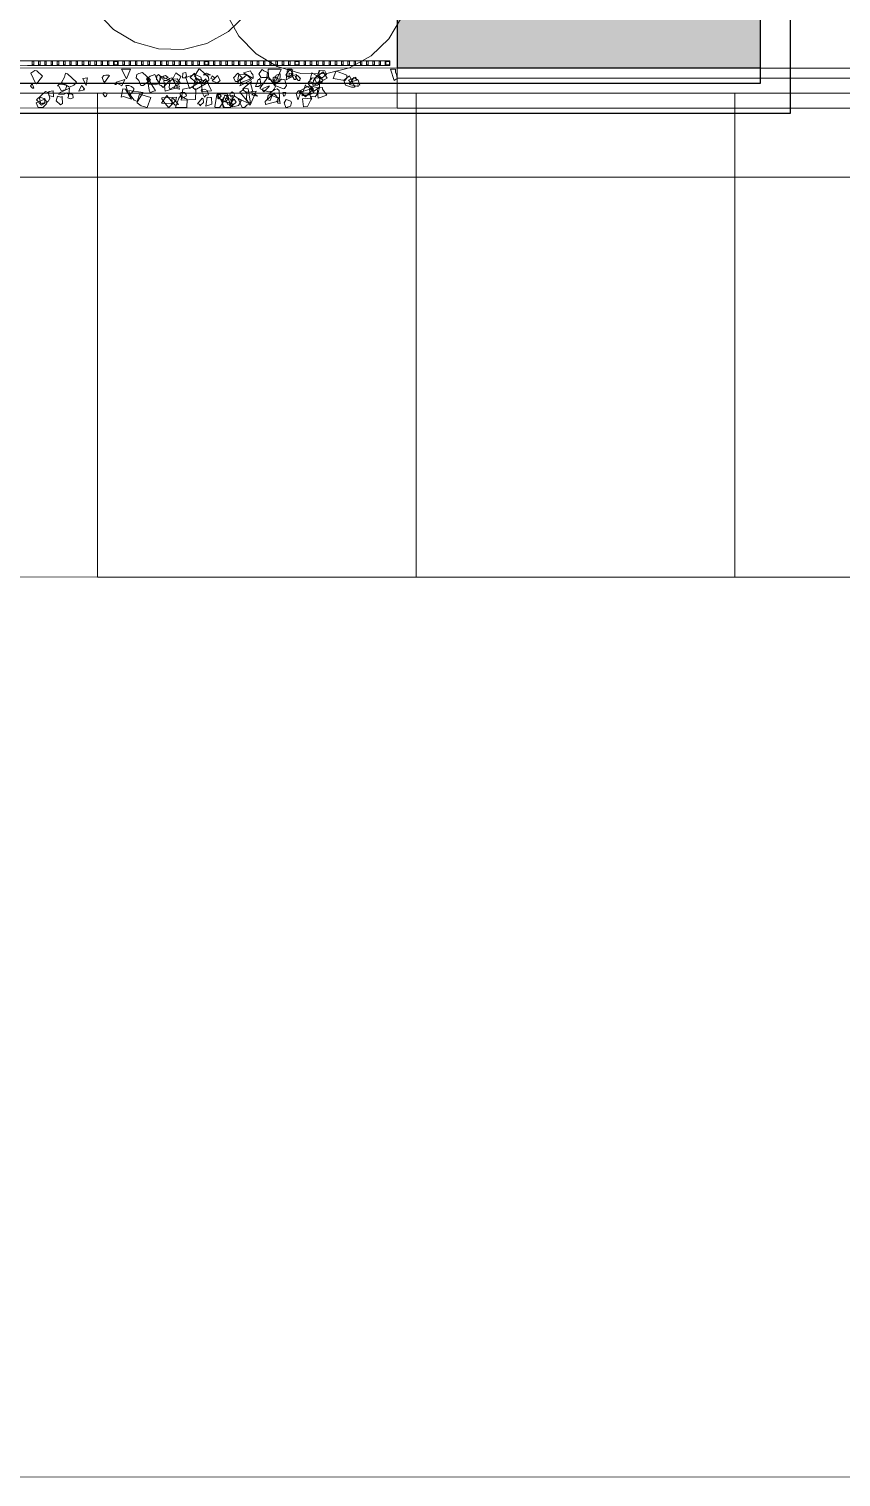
# Model space of a CAD drawing. Header units: millimetres. Extents: x -31757 to 121236, y -27283 to 59400.
# Drawn here: x 68868 to 85111, y -27283 to 1683 of the extents above; entities that cross this region are included whole.
import ezdxf

# ---------------------------------------------------------------- set-up
doc = ezdxf.new("R2010")
doc.units = ezdxf.units.MM
for name, color, linetype, lineweight in [('10_見えがかり', 7, 'Continuous', 13), ('30_敷地・外構', 8, 'Continuous', 9), ('90_図枠', 7, 'Continuous', 25)]:
    doc.layers.add(name, color=color, linetype=linetype, lineweight=lineweight)

msp = doc.modelspace()

# ---------------------------------------------------------------- hatches: boundary and pattern name
at = {"layer": '30_敷地・外構'}
msp.add_hatch(color=8, dxfattribs=at).paths.add_polyline_path([(13241, 12904), (13242, 907), (600, 908), (600, 58800), (83500, 58800), (83500, 903), (76239, 903), (76243, 56906), (43237, 56910)])

# ---------------------------------------------------------------- linework, layer by layer
at = {"layer": '10_見えがかり'}
for points in [[(73216, 1976), (72861, 1634), (72429, 1394), (71951, 1275), (71457, 1284), (70983, 1420), (70560, 1674), (70217, 2029)], [(76320, 1909), (76066, 1486), (75711, 1143), (75279, 904), (74801, 785), (74307, 793), (73833, 929), (73410, 1184), (73067, 1538), (72828, 1970)], [(76236, 900), (76236, 100), (25245, 103), (25245, 903), (76236, 900)], [(67032, 1046), (70050, 1045), (73068, 1045), (76086, 1045), (76086, 1038), (76086, 1030), (76086, 1023), (76086, 1015), (76086, 1008), (76086, 1000), (76086, 993), (76086, 985), (76086, 978), (76086, 970), (76086, 955), (73068, 955), (67032, 956)], [(68839, 1045), (69270, 1045), (69413, 1045), (69557, 1045), (69700, 1045), (69843, 1045), (69987, 1045), (70130, 1045), (70561, 1045), (70561, 1038), (70561, 1030), (70561, 1023), (70561, 1015), (70561, 1008), (70561, 993), (70561, 985), (70561, 978), (70561, 970), (70561, 955), (70417, 955), (70274, 955), (70130, 955), (69987, 955), (69843, 955), (69700, 955), (69557, 955), (69413, 955), (69270, 955), (68839, 955)], [(68939, 1038), (68942, 1038), (68944, 1038), (68947, 1038), (68952, 1038), (68957, 1038), (68959, 1038), (68962, 1038), (68964, 1038), (68964, 1032), (68964, 1025), (68964, 1019), (68964, 1013), (68964, 1007), (68964, 1000), (68964, 988), (68964, 982), (68964, 975), (68964, 963), (68962, 963), (68959, 963), (68957, 963), (68954, 963), (68952, 963), (68949, 963), (68947, 963), (68944, 963), (68942, 963), (68939, 963), (68937, 963), (68934, 963), (68934, 975), (68934, 982), (68934, 1019), (68934, 1025), (68934, 1032), (68934, 1038), (68937, 1038), (68939, 1038)], [(69067, 1038), (69069, 1038), (69072, 1038), (69074, 1038), (69077, 1038), (69079, 1038), (69082, 1038), (69084, 1038), (69089, 1038), (69089, 1032), (69089, 1025), (69089, 1019), (69089, 1013), (69089, 1007), (69089, 994), (69089, 988), (69089, 982), (69089, 975), (69089, 963), (69087, 963), (69084, 963), (69082, 963), (69079, 963), (69077, 963), (69074, 963), (69072, 963), (69069, 963), (69067, 963), (69064, 963), (69062, 963), (69059, 963), (69059, 982), (69059, 994), (69059, 1019), (69059, 1025), (69059, 1038), (69064, 1038), (69067, 1038)], [(69189, 1038), (69192, 1038), (69194, 1038), (69197, 1038), (69199, 1038), (69202, 1038), (69204, 1038), (69209, 1038), (69212, 1038), (69214, 1038), (69214, 1032), (69214, 1025), (69214, 1019), (69214, 1013), (69214, 1007), (69214, 994), (69214, 988), (69214, 982), (69214, 975), (69214, 963), (69212, 963), (69209, 963), (69207, 963), (69204, 963), (69202, 963), (69199, 963), (69197, 963), (69194, 963), (69192, 963), (69189, 963), (69187, 963), (69184, 963), (69184, 969), (69184, 975), (69184, 982), (69184, 988), (69184, 1000), (69184, 1007), (69184, 1013), (69184, 1025), (69184, 1032), (69184, 1038), (69187, 1038), (69189, 1038)], [(69317, 1038), (69320, 1038), (69322, 1038), (69325, 1038), (69330, 1038), (69335, 1038), (69337, 1038), (69340, 1038), (69340, 1032), (69340, 1019), (69340, 1013), (69340, 1007), (69340, 1000), (69340, 994), (69340, 982), (69340, 975), (69340, 969), (69340, 963), (69337, 963), (69335, 963), (69332, 963), (69330, 963), (69327, 963), (69325, 963), (69322, 963), (69317, 963), (69315, 963), (69310, 963), (69310, 969), (69310, 975), (69310, 988), (69310, 1000), (69310, 1013), (69310, 1025), (69310, 1038), (69312, 1038), (69317, 1038)], [(69442, 1038), (69445, 1038), (69447, 1038), (69450, 1038), (69452, 1038), (69455, 1038), (69457, 1038), (69460, 1038), (69462, 1038), (69465, 1038), (69465, 1025), (69465, 1013), (69465, 1000), (69465, 988), (69465, 975), (69465, 969), (69465, 963), (69462, 963), (69457, 963), (69455, 963), (69452, 963), (69447, 963), (69442, 963), (69437, 963), (69435, 963), (69435, 969), (69435, 975), (69435, 982), (69435, 988), (69435, 994), (69435, 1007), (69435, 1013), (69435, 1025), (69435, 1032), (69435, 1038), (69437, 1038), (69442, 1038)], [(69575, 1038), (69577, 1038), (69580, 1038), (69585, 1038), (69587, 1038), (69590, 1038), (69590, 1032), (69590, 1025), (69590, 1013), (69590, 1007), (69590, 1000), (69590, 975), (69590, 963), (69587, 963), (69585, 963), (69580, 963), (69577, 963), (69572, 963), (69570, 963), (69567, 963), (69565, 963), (69562, 963), (69560, 963), (69560, 969), (69560, 975), (69560, 982), (69560, 988), (69560, 1000), (69560, 1007), (69560, 1013), (69560, 1019), (69560, 1025), (69560, 1032), (69560, 1038), (69562, 1038), (69575, 1038)], [(69692, 1038), (69695, 1038), (69697, 1038), (69700, 1038), (69702, 1038), (69705, 1038), (69707, 1038), (69712, 1038), (69715, 1038), (69715, 1032), (69715, 1025), (69715, 1019), (69715, 1013), (69715, 1000), (69715, 994), (69715, 988), (69715, 982), (69715, 975), (69715, 969), (69715, 963), (69712, 963), (69710, 963), (69707, 963), (69705, 963), (69702, 963), (69700, 963), (69692, 963), (69690, 963), (69687, 963), (69685, 963), (69685, 975), (69685, 982), (69685, 988), (69685, 994), (69685, 1025), (69685, 1032), (69685, 1038), (69687, 1038), (69690, 1038), (69692, 1038)], [(69818, 1038), (69830, 1038), (69833, 1038), (69835, 1038), (69838, 1038), (69840, 1038), (69840, 1025), (69840, 1019), (69840, 1000), (69840, 988), (69840, 975), (69840, 969), (69840, 963), (69838, 963), (69835, 963), (69833, 963), (69830, 963), (69828, 963), (69825, 963), (69823, 963), (69820, 963), (69818, 963), (69815, 963), (69813, 963), (69810, 963), (69810, 969), (69810, 988), (69810, 1000), (69810, 1013), (69810, 1019), (69810, 1025), (69810, 1032), (69810, 1038), (69813, 1038), (69815, 1038), (69818, 1038)], [(69940, 1038), (69943, 1038), (69945, 1038), (69948, 1038), (69953, 1038), (69955, 1038), (69958, 1038), (69960, 1038), (69963, 1038), (69965, 1038), (69965, 1032), (69965, 1019), (69965, 1013), (69965, 994), (69965, 988), (69965, 975), (69965, 963), (69963, 963), (69960, 963), (69958, 963), (69955, 963), (69953, 963), (69950, 963), (69945, 963), (69943, 963), (69940, 963), (69938, 963), (69935, 963), (69935, 969), (69935, 982), (69935, 994), (69935, 1007), (69935, 1019), (69935, 1025), (69935, 1032), (69935, 1038), (69938, 1038), (69940, 1038)], [(70068, 1038), (70070, 1038), (70073, 1038), (70078, 1038), (70080, 1038), (70083, 1038), (70085, 1038), (70088, 1038), (70090, 1038), (70090, 1032), (70090, 1025), (70090, 1013), (70090, 1007), (70090, 975), (70090, 969), (70090, 963), (70088, 963), (70085, 963), (70083, 963), (70080, 963), (70078, 963), (70070, 963), (70068, 963), (70065, 963), (70063, 963), (70060, 963), (70060, 969), (70060, 975), (70060, 982), (70060, 988), (70060, 1000), (70060, 1013), (70060, 1025), (70060, 1032), (70060, 1038), (70063, 1038), (70065, 1038), (70068, 1038)], [(70193, 1038), (70196, 1038), (70203, 1038), (70206, 1038), (70208, 1038), (70211, 1038), (70213, 1038), (70216, 1038), (70216, 1032), (70216, 1025), (70216, 994), (70216, 988), (70216, 982), (70216, 975), (70216, 963), (70213, 963), (70211, 963), (70208, 963), (70203, 963), (70201, 963), (70198, 963), (70196, 963), (70193, 963), (70191, 963), (70188, 963), (70186, 963), (70186, 975), (70186, 982), (70186, 988), (70186, 994), (70186, 1000), (70186, 1013), (70186, 1019), (70186, 1032), (70186, 1038), (70191, 1038), (70193, 1038)], [(70316, 1038), (70318, 1038), (70326, 1038), (70328, 1038), (70331, 1038), (70333, 1038), (70336, 1038), (70338, 1038), (70341, 1038), (70341, 1032), (70341, 1025), (70341, 1013), (70341, 1007), (70341, 1000), (70341, 975), (70341, 963), (70338, 963), (70336, 963), (70333, 963), (70331, 963), (70328, 963), (70326, 963), (70323, 963), (70321, 963), (70318, 963), (70316, 963), (70313, 963), (70311, 963), (70311, 969), (70311, 975), (70311, 982), (70311, 988), (70311, 1000), (70311, 1007), (70311, 1013), (70311, 1019), (70311, 1025), (70311, 1032), (70311, 1038), (70313, 1038), (70316, 1038)], [(70448, 1038), (70453, 1038), (70456, 1038), (70458, 1038), (70461, 1038), (70463, 1038), (70466, 1038), (70466, 1032), (70466, 1025), (70466, 1019), (70466, 1013), (70466, 1007), (70466, 994), (70466, 988), (70466, 982), (70466, 975), (70466, 969), (70466, 963), (70463, 963), (70461, 963), (70458, 963), (70456, 963), (70453, 963), (70446, 963), (70443, 963), (70441, 963), (70438, 963), (70436, 963), (70436, 969), (70436, 975), (70436, 982), (70436, 988), (70436, 994), (70436, 1000), (70436, 1013), (70436, 1025), (70436, 1032), (70436, 1038), (70438, 1038), (70441, 1038), (70448, 1038)], [(70561, 1038), (70561, 1045), (70568, 1045), (70576, 1045), (70591, 1045), (70598, 1045), (70613, 1045), (70621, 1045), (70628, 1045), (70636, 1045), (70643, 1045), (70651, 1045), (70651, 1038), (70651, 1030), (70651, 1023), (70651, 1015), (70651, 1008), (70651, 993), (70651, 985), (70651, 978), (70651, 970), (70651, 963), (70651, 955), (70643, 955), (70628, 955), (70621, 955), (70613, 955), (70606, 955), (70598, 955), (70583, 955), (70568, 955), (70561, 955), (70561, 970), (70561, 985), (70561, 1008), (70561, 1015), (70561, 1023), (70561, 1030), (70561, 1038)], [(70571, 1030), (70571, 1035), (70577, 1035), (70583, 1035), (70594, 1035), (70600, 1035), (70606, 1035), (70612, 1035), (70618, 1035), (70623, 1035), (70629, 1035), (70635, 1035), (70641, 1035), (70641, 1030), (70641, 1024), (70641, 1018), (70641, 1012), (70641, 1006), (70641, 1000), (70641, 995), (70641, 989), (70641, 983), (70641, 977), (70641, 965), (70635, 965), (70629, 965), (70623, 965), (70618, 965), (70612, 965), (70606, 965), (70600, 965), (70594, 965), (70583, 965), (70577, 965), (70571, 965), (70571, 971), (70571, 977), (70571, 983), (70571, 989), (70571, 1000), (70571, 1006), (70571, 1012), (70571, 1018), (70571, 1024), (70571, 1030)], [(70651, 985), (70651, 993), (70651, 1000), (70651, 1008), (70651, 1015), (70651, 1023), (70651, 1030), (70651, 1038), (70651, 1045), (70794, 1045), (70938, 1045), (71081, 1045), (71225, 1045), (71368, 1045), (71512, 1045), (71655, 1045), (71799, 1045), (71942, 1045), (72086, 1045), (72229, 1045), (72373, 1045), (72373, 1038), (72373, 1030), (72373, 1023), (72373, 1015), (72373, 1000), (72373, 985), (72373, 970), (72373, 955), (72086, 955), (71942, 955), (71799, 955), (71655, 955), (71512, 955), (71368, 955), (71225, 955), (71081, 955), (70938, 955), (70651, 955), (70651, 963), (70651, 970), (70651, 978), (70651, 985)], [(70899, 880), (70820, 686), (70716, 880), (70899, 880)], [(70751, 1038), (70754, 1038), (70756, 1038), (70759, 1038), (70761, 1038), (70764, 1038), (70766, 1038), (70769, 1038), (70774, 1038), (70776, 1038), (70776, 1032), (70776, 1025), (70776, 1019), (70776, 1013), (70776, 1007), (70776, 1000), (70776, 994), (70776, 982), (70776, 975), (70776, 963), (70774, 963), (70771, 963), (70769, 963), (70766, 963), (70764, 963), (70761, 963), (70759, 963), (70756, 963), (70751, 963), (70749, 963), (70746, 963), (70746, 975), (70746, 988), (70746, 1025), (70746, 1032), (70746, 1038), (70749, 1038), (70751, 1038)], [(70879, 1038), (70886, 1038), (70889, 1038), (70894, 1038), (70896, 1038), (70899, 1038), (70901, 1038), (70901, 1032), (70901, 1025), (70901, 1019), (70901, 1007), (70901, 1000), (70901, 988), (70901, 982), (70901, 975), (70901, 963), (70899, 963), (70896, 963), (70894, 963), (70891, 963), (70889, 963), (70886, 963), (70884, 963), (70881, 963), (70876, 963), (70874, 963), (70871, 963), (70871, 969), (70871, 975), (70871, 988), (70871, 1007), (70871, 1013), (70871, 1032), (70871, 1038), (70874, 1038), (70876, 1038), (70879, 1038)], [(71001, 1038), (71004, 1038), (71006, 1038), (71009, 1038), (71011, 1038), (71014, 1038), (71016, 1038), (71021, 1038), (71024, 1038), (71026, 1038), (71026, 1032), (71026, 1019), (71026, 1007), (71026, 994), (71026, 988), (71026, 982), (71026, 975), (71026, 963), (71024, 963), (71021, 963), (71019, 963), (71016, 963), (71014, 963), (71011, 963), (71009, 963), (71006, 963), (71004, 963), (70999, 963), (70996, 963), (70996, 969), (70996, 988), (70996, 994), (70996, 1000), (70996, 1007), (70996, 1025), (70996, 1032), (70996, 1038), (70999, 1038), (71001, 1038)], [(71126, 1038), (71131, 1038), (71139, 1038), (71141, 1038), (71144, 1038), (71146, 1038), (71149, 1038), (71151, 1038), (71151, 1032), (71151, 1025), (71151, 1019), (71151, 1013), (71151, 1007), (71151, 988), (71151, 975), (71151, 963), (71149, 963), (71144, 963), (71141, 963), (71139, 963), (71136, 963), (71134, 963), (71131, 963), (71129, 963), (71126, 963), (71124, 963), (71121, 963), (71121, 969), (71121, 975), (71121, 982), (71121, 988), (71121, 1000), (71121, 1007), (71121, 1025), (71121, 1032), (71121, 1038), (71124, 1038), (71126, 1038)], [(71254, 1038), (71257, 1038), (71259, 1038), (71262, 1038), (71264, 1038), (71267, 1038), (71269, 1038), (71274, 1038), (71277, 1038), (71277, 1032), (71277, 1025), (71277, 1019), (71277, 1013), (71277, 1000), (71277, 988), (71277, 982), (71277, 975), (71277, 969), (71277, 963), (71274, 963), (71272, 963), (71269, 963), (71267, 963), (71264, 963), (71262, 963), (71259, 963), (71257, 963), (71254, 963), (71252, 963), (71249, 963), (71247, 963), (71247, 969), (71247, 988), (71247, 994), (71247, 1000), (71247, 1019), (71247, 1032), (71247, 1038), (71249, 1038), (71252, 1038), (71254, 1038)], [(71377, 1038), (71379, 1038), (71382, 1038), (71384, 1038), (71389, 1038), (71392, 1038), (71399, 1038), (71402, 1038), (71402, 1032), (71402, 1013), (71402, 1007), (71402, 994), (71402, 988), (71402, 975), (71402, 963), (71399, 963), (71397, 963), (71394, 963), (71392, 963), (71389, 963), (71387, 963), (71384, 963), (71382, 963), (71379, 963), (71377, 963), (71374, 963), (71372, 963), (71372, 969), (71372, 988), (71372, 1000), (71372, 1013), (71372, 1019), (71372, 1025), (71372, 1032), (71372, 1038), (71374, 1038), (71377, 1038)], [(71504, 1038), (71507, 1038), (71509, 1038), (71514, 1038), (71517, 1038), (71519, 1038), (71527, 1038), (71527, 1031), (71527, 1025), (71527, 1019), (71527, 1013), (71527, 994), (71527, 982), (71527, 975), (71527, 969), (71527, 963), (71524, 963), (71522, 963), (71519, 963), (71517, 963), (71514, 963), (71512, 963), (71509, 963), (71507, 963), (71504, 963), (71502, 963), (71499, 963), (71497, 963), (71497, 969), (71497, 975), (71497, 988), (71497, 1000), (71497, 1019), (71497, 1025), (71497, 1038), (71499, 1038), (71502, 1038), (71504, 1038)], [(71629, 1038), (71632, 1038), (71634, 1038), (71637, 1038), (71639, 1038), (71644, 1038), (71647, 1038), (71649, 1038), (71652, 1038), (71652, 1031), (71652, 1019), (71652, 1007), (71652, 1000), (71652, 994), (71652, 988), (71652, 982), (71652, 969), (71652, 963), (71649, 963), (71647, 963), (71642, 963), (71639, 963), (71634, 963), (71632, 963), (71629, 963), (71627, 963), (71624, 963), (71622, 963), (71622, 969), (71622, 975), (71622, 988), (71622, 1007), (71622, 1013), (71622, 1019), (71622, 1025), (71622, 1031), (71622, 1038), (71624, 1038), (71627, 1038), (71629, 1038)], [(71752, 1038), (71762, 1038), (71765, 1038), (71767, 1038), (71772, 1038), (71775, 1038), (71777, 1038), (71777, 1031), (71777, 1025), (71777, 1013), (71777, 1007), (71777, 1000), (71777, 975), (71777, 963), (71775, 963), (71772, 963), (71770, 963), (71767, 963), (71765, 963), (71762, 963), (71757, 963), (71755, 963), (71752, 963), (71750, 963), (71747, 963), (71747, 969), (71747, 988), (71747, 1000), (71747, 1013), (71747, 1019), (71747, 1025), (71747, 1031), (71747, 1038), (71750, 1038), (71752, 1038)], [(71880, 1038), (71885, 1038), (71887, 1038), (71890, 1038), (71892, 1038), (71895, 1038), (71897, 1038), (71900, 1038), (71902, 1038), (71902, 1031), (71902, 1025), (71902, 1019), (71902, 1013), (71902, 1007), (71902, 988), (71902, 981), (71902, 975), (71902, 969), (71902, 963), (71900, 963), (71897, 963), (71895, 963), (71892, 963), (71890, 963), (71887, 963), (71885, 963), (71880, 963), (71877, 963), (71872, 963), (71872, 969), (71872, 975), (71872, 988), (71872, 994), (71872, 1007), (71872, 1025), (71872, 1031), (71872, 1038), (71875, 1038), (71877, 1038), (71880, 1038)], [(72005, 1038), (72007, 1038), (72017, 1038), (72020, 1038), (72022, 1038), (72027, 1038), (72027, 1031), (72027, 1025), (72027, 1007), (72027, 1000), (72027, 988), (72027, 981), (72027, 975), (72027, 969), (72027, 963), (72025, 963), (72022, 963), (72020, 963), (72017, 963), (72015, 963), (72012, 963), (72010, 963), (72007, 963), (72002, 963), (72000, 963), (71997, 963), (71997, 969), (71997, 975), (71997, 981), (71997, 994), (71997, 1007), (71997, 1013), (71997, 1019), (71997, 1025), (71997, 1031), (71997, 1038), (72005, 1038)], [(72128, 1038), (72130, 1038), (72135, 1038), (72138, 1038), (72140, 1038), (72143, 1038), (72145, 1038), (72148, 1038), (72150, 1038), (72153, 1038), (72153, 1031), (72153, 1025), (72153, 1013), (72153, 1007), (72153, 994), (72153, 988), (72153, 981), (72153, 975), (72153, 963), (72150, 963), (72148, 963), (72145, 963), (72143, 963), (72135, 963), (72133, 963), (72130, 963), (72128, 963), (72125, 963), (72123, 963), (72123, 969), (72123, 975), (72123, 981), (72123, 988), (72123, 994), (72123, 1007), (72123, 1013), (72123, 1025), (72123, 1031), (72123, 1038), (72125, 1038), (72128, 1038)], [(72180, 742), (72268, 880), (72286, 880), (72457, 717), (72466, 659), (72341, 588), (72180, 742)], [(72255, 1038), (72258, 1038), (72263, 1038), (72265, 1038), (72268, 1038), (72273, 1038), (72275, 1038), (72278, 1038), (72278, 1031), (72278, 1025), (72278, 1019), (72278, 994), (72278, 988), (72278, 981), (72278, 975), (72278, 969), (72278, 963), (72275, 963), (72273, 963), (72270, 963), (72268, 963), (72265, 963), (72263, 963), (72260, 963), (72258, 963), (72255, 963), (72253, 963), (72250, 963), (72248, 963), (72248, 969), (72248, 975), (72248, 981), (72248, 988), (72248, 994), (72248, 1000), (72248, 1013), (72248, 1019), (72248, 1025), (72248, 1031), (72248, 1038), (72253, 1038), (72255, 1038)], [(72373, 1030), (72373, 1045), (72380, 1045), (72388, 1045), (72395, 1045), (72403, 1045), (72410, 1045), (72418, 1045), (72425, 1045), (72433, 1045), (72440, 1045), (72448, 1045), (72455, 1045), (72463, 1045), (72463, 1038), (72463, 1030), (72463, 1023), (72463, 1015), (72463, 1008), (72463, 1000), (72463, 993), (72463, 985), (72463, 978), (72463, 970), (72463, 955), (72455, 955), (72448, 955), (72440, 955), (72433, 955), (72425, 955), (72418, 955), (72410, 955), (72403, 955), (72388, 955), (72380, 955), (72373, 955), (72373, 963), (72373, 970), (72373, 978), (72373, 985), (72373, 1000), (72373, 1008), (72373, 1015), (72373, 1023), (72373, 1030)], [(72383, 1024), (72383, 1029), (72383, 1035), (72389, 1035), (72394, 1035), (72400, 1035), (72406, 1035), (72412, 1035), (72418, 1035), (72424, 1035), (72429, 1035), (72435, 1035), (72441, 1035), (72453, 1035), (72453, 1029), (72453, 1024), (72453, 1018), (72453, 1012), (72453, 1000), (72453, 994), (72453, 989), (72453, 977), (72453, 965), (72447, 965), (72441, 965), (72435, 965), (72429, 965), (72424, 965), (72418, 965), (72412, 965), (72406, 965), (72400, 965), (72394, 965), (72389, 965), (72383, 965), (72383, 971), (72383, 977), (72383, 989), (72383, 1000), (72383, 1006), (72383, 1012), (72383, 1018), (72383, 1024)], [(72463, 985), (72463, 993), (72463, 1000), (72463, 1008), (72463, 1015), (72463, 1023), (72463, 1030), (72463, 1038), (72463, 1045), (72606, 1045), (72750, 1045), (72893, 1045), (73037, 1045), (73180, 1045), (73324, 1045), (73467, 1045), (73611, 1045), (73754, 1045), (73898, 1045), (74041, 1045), (74185, 1045), (74185, 1038), (74185, 1030), (74185, 1023), (74185, 1015), (74185, 1008), (74185, 1000), (74185, 993), (74185, 985), (74185, 970), (74185, 955), (74041, 955), (73754, 955), (73611, 955), (73467, 955), (73324, 955), (73180, 955), (73037, 955), (72893, 955), (72463, 955), (72463, 963), (72463, 970), (72463, 978), (72463, 985)], [(72568, 1038), (72570, 1038), (72573, 1038), (72575, 1038), (72578, 1038), (72583, 1038), (72585, 1038), (72588, 1038), (72588, 1031), (72588, 1025), (72588, 1000), (72588, 994), (72588, 988), (72588, 981), (72588, 975), (72588, 969), (72588, 963), (72585, 963), (72583, 963), (72580, 963), (72578, 963), (72575, 963), (72573, 963), (72568, 963), (72565, 963), (72563, 963), (72560, 963), (72558, 963), (72558, 969), (72558, 975), (72558, 981), (72558, 988), (72558, 1000), (72558, 1013), (72558, 1025), (72558, 1031), (72558, 1038), (72560, 1038), (72563, 1038), (72568, 1038)], [(72688, 1038), (72691, 1038), (72693, 1038), (72698, 1038), (72703, 1038), (72706, 1038), (72708, 1038), (72711, 1038), (72713, 1038), (72713, 1031), (72713, 1025), (72713, 1019), (72713, 1013), (72713, 1006), (72713, 1000), (72713, 994), (72713, 988), (72713, 981), (72713, 975), (72713, 963), (72711, 963), (72708, 963), (72703, 963), (72701, 963), (72696, 963), (72693, 963), (72691, 963), (72686, 963), (72683, 963), (72683, 975), (72683, 981), (72683, 988), (72683, 1000), (72683, 1019), (72683, 1025), (72683, 1038), (72688, 1038)], [(72813, 1038), (72818, 1038), (72826, 1038), (72828, 1038), (72833, 1038), (72836, 1038), (72838, 1038), (72838, 1031), (72838, 1013), (72838, 1006), (72838, 988), (72838, 975), (72838, 963), (72836, 963), (72833, 963), (72831, 963), (72828, 963), (72826, 963), (72818, 963), (72811, 963), (72808, 963), (72808, 969), (72808, 975), (72808, 981), (72808, 988), (72808, 1006), (72808, 1013), (72808, 1019), (72808, 1025), (72808, 1031), (72808, 1038), (72811, 1038), (72813, 1038)], [(72941, 1038), (72943, 1038), (72946, 1038), (72948, 1038), (72951, 1038), (72953, 1038), (72956, 1038), (72958, 1038), (72961, 1038), (72963, 1038), (72963, 1031), (72963, 1025), (72963, 1019), (72963, 1013), (72963, 1006), (72963, 1000), (72963, 994), (72963, 988), (72963, 981), (72963, 975), (72963, 969), (72963, 963), (72961, 963), (72958, 963), (72956, 963), (72953, 963), (72951, 963), (72948, 963), (72946, 963), (72941, 963), (72938, 963), (72936, 963), (72933, 963), (72933, 969), (72933, 981), (72933, 988), (72933, 994), (72933, 1000), (72933, 1006), (72933, 1019), (72933, 1031), (72933, 1038), (72936, 1038), (72938, 1038), (72941, 1038)], [(73066, 1038), (73068, 1038), (73078, 1038), (73081, 1038), (73083, 1038), (73088, 1038), (73088, 1031), (73088, 1025), (73088, 1006), (73088, 1000), (73088, 988), (73088, 981), (73088, 975), (73088, 969), (73088, 963), (73086, 963), (73083, 963), (73081, 963), (73078, 963), (73076, 963), (73073, 963), (73071, 963), (73068, 963), (73066, 963), (73063, 963), (73061, 963), (73058, 963), (73058, 969), (73058, 988), (73058, 1000), (73058, 1006), (73058, 1013), (73058, 1019), (73058, 1025), (73058, 1031), (73058, 1038), (73066, 1038)], [(73189, 1038), (73191, 1038), (73194, 1038), (73196, 1038), (73201, 1038), (73204, 1038), (73206, 1038), (73209, 1038), (73211, 1038), (73214, 1038), (73214, 1031), (73214, 1019), (73214, 1006), (73214, 994), (73214, 981), (73214, 975), (73214, 963), (73211, 963), (73209, 963), (73196, 963), (73194, 963), (73191, 963), (73189, 963), (73186, 963), (73184, 963), (73184, 969), (73184, 975), (73184, 981), (73184, 988), (73184, 1000), (73184, 1006), (73184, 1013), (73184, 1019), (73184, 1025), (73184, 1031), (73184, 1038), (73186, 1038), (73189, 1038)], [(73316, 1038), (73319, 1038), (73321, 1038), (73324, 1038), (73326, 1038), (73329, 1038), (73331, 1038), (73334, 1038), (73336, 1038), (73339, 1038), (73339, 1031), (73339, 1025), (73339, 1019), (73339, 1013), (73339, 1000), (73339, 988), (73339, 975), (73339, 969), (73339, 963), (73336, 963), (73334, 963), (73329, 963), (73326, 963), (73324, 963), (73321, 963), (73314, 963), (73311, 963), (73309, 963), (73309, 969), (73309, 975), (73309, 981), (73309, 988), (73309, 1000), (73309, 1013), (73309, 1025), (73309, 1031), (73309, 1038), (73311, 1038), (73314, 1038), (73316, 1038)], [(73446, 1038), (73449, 1038), (73459, 1038), (73461, 1038), (73464, 1038), (73464, 1031), (73464, 1025), (73464, 1019), (73464, 1013), (73464, 1000), (73464, 994), (73464, 988), (73464, 981), (73464, 975), (73464, 969), (73464, 963), (73461, 963), (73459, 963), (73456, 963), (73454, 963), (73451, 963), (73449, 963), (73446, 963), (73444, 963), (73441, 963), (73439, 963), (73436, 963), (73434, 963), (73434, 975), (73434, 981), (73434, 988), (73434, 994), (73434, 1000), (73434, 1006), (73434, 1025), (73434, 1031), (73434, 1038), (73436, 1038), (73439, 1038), (73446, 1038)], [(73533, 873), (73568, 848), (73638, 814), (73625, 714), (73529, 712), (73515, 705), (73465, 786), (73533, 873)], [(73564, 1038), (73566, 1038), (73571, 1038), (73574, 1038), (73576, 1038), (73579, 1038), (73581, 1038), (73584, 1038), (73586, 1038), (73589, 1038), (73589, 1031), (73589, 1013), (73589, 1006), (73589, 988), (73589, 981), (73589, 975), (73589, 963), (73586, 963), (73581, 963), (73579, 963), (73576, 963), (73574, 963), (73571, 963), (73569, 963), (73566, 963), (73564, 963), (73561, 963), (73559, 963), (73559, 969), (73559, 975), (73559, 981), (73559, 988), (73559, 994), (73559, 1000), (73559, 1006), (73559, 1013), (73559, 1019), (73559, 1031), (73559, 1038), (73561, 1038), (73564, 1038)], [(73894, 880), (73913, 869), (73812, 654), (73665, 675), (73652, 850), (73654, 880), (73894, 880)], [(73692, 1038), (73694, 1038), (73697, 1038), (73699, 1038), (73702, 1038), (73704, 1038), (73707, 1038), (73709, 1038), (73712, 1038), (73714, 1038), (73714, 1031), (73714, 1025), (73714, 1000), (73714, 994), (73714, 981), (73714, 975), (73714, 963), (73709, 963), (73707, 963), (73704, 963), (73702, 963), (73699, 963), (73697, 963), (73694, 963), (73689, 963), (73687, 963), (73684, 963), (73684, 969), (73684, 975), (73684, 981), (73684, 988), (73684, 994), (73684, 1000), (73684, 1006), (73684, 1019), (73684, 1025), (73684, 1038), (73689, 1038), (73692, 1038)], [(73817, 1038), (73819, 1038), (73822, 1038), (73824, 1038), (73827, 1038), (73829, 1038), (73832, 1038), (73834, 1038), (73837, 1038), (73839, 1038), (73839, 1019), (73839, 1013), (73839, 1000), (73839, 994), (73839, 981), (73839, 975), (73839, 969), (73839, 963), (73837, 963), (73834, 963), (73832, 963), (73829, 963), (73827, 963), (73824, 963), (73822, 963), (73819, 963), (73817, 963), (73814, 963), (73812, 963), (73809, 963), (73809, 969), (73809, 975), (73809, 981), (73809, 988), (73809, 1000), (73809, 1006), (73809, 1013), (73809, 1019), (73809, 1025), (73809, 1038), (73812, 1038), (73814, 1038), (73817, 1038)], [(73942, 1038), (73944, 1038), (73947, 1038), (73949, 1038), (73952, 1038), (73954, 1038), (73957, 1038), (73959, 1038), (73964, 1038), (73964, 1025), (73964, 1019), (73964, 1013), (73964, 1006), (73964, 981), (73964, 975), (73964, 963), (73962, 963), (73959, 963), (73957, 963), (73954, 963), (73952, 963), (73949, 963), (73947, 963), (73944, 963), (73942, 963), (73939, 963), (73937, 963), (73934, 963), (73934, 969), (73934, 975), (73934, 981), (73934, 988), (73934, 1000), (73934, 1006), (73934, 1025), (73934, 1031), (73934, 1038), (73939, 1038), (73942, 1038)], [(74091, 880), (74125, 880), (74118, 870), (74147, 863), (74114, 762), (74112, 762), (74056, 721), (74003, 767), (74091, 880)], [(74039, 880), (74095, 880), (74130, 810), (74145, 792), (74148, 738), (74013, 668), (74039, 880)], [(74067, 1038), (74075, 1038), (74077, 1038), (74085, 1038), (74087, 1038), (74090, 1038), (74090, 1025), (74090, 1019), (74090, 1013), (74090, 1006), (74090, 981), (74090, 975), (74090, 963), (74087, 963), (74085, 963), (74082, 963), (74080, 963), (74077, 963), (74075, 963), (74072, 963), (74070, 963), (74067, 963), (74065, 963), (74062, 963), (74060, 963), (74060, 981), (74060, 988), (74060, 994), (74060, 1000), (74060, 1013), (74060, 1019), (74060, 1025), (74060, 1031), (74060, 1038), (74065, 1038), (74067, 1038)], [(74185, 1038), (74185, 1045), (74192, 1045), (74200, 1045), (74207, 1045), (74215, 1045), (74222, 1045), (74230, 1045), (74237, 1045), (74245, 1045), (74252, 1045), (74260, 1045), (74267, 1045), (74275, 1045), (74275, 1038), (74275, 1030), (74275, 1023), (74275, 1015), (74275, 1000), (74275, 985), (74275, 978), (74275, 970), (74275, 963), (74275, 955), (74267, 955), (74260, 955), (74252, 955), (74245, 955), (74237, 955), (74230, 955), (74222, 955), (74215, 955), (74207, 955), (74192, 955), (74185, 955), (74185, 963), (74185, 970), (74185, 985), (74185, 993), (74185, 1008), (74185, 1015), (74185, 1023), (74185, 1030), (74185, 1038)], [(74195, 1035), (74200, 1035), (74206, 1035), (74212, 1035), (74218, 1035), (74224, 1035), (74230, 1035), (74235, 1035), (74241, 1035), (74247, 1035), (74253, 1035), (74259, 1035), (74265, 1035), (74265, 1029), (74265, 1023), (74265, 1018), (74265, 1012), (74265, 1000), (74265, 994), (74265, 983), (74265, 977), (74265, 971), (74265, 965), (74259, 965), (74253, 965), (74247, 965), (74241, 965), (74235, 965), (74230, 965), (74224, 965), (74218, 965), (74212, 965), (74206, 965), (74200, 965), (74195, 965), (74195, 977), (74195, 983), (74195, 994), (74195, 1006), (74195, 1012), (74195, 1018), (74195, 1023), (74195, 1035)], [(74275, 985), (74275, 993), (74275, 1008), (74275, 1015), (74275, 1023), (74275, 1030), (74275, 1038), (74275, 1045), (74418, 1045), (74562, 1045), (74705, 1045), (74849, 1045), (74992, 1045), (75136, 1045), (75279, 1045), (75423, 1045), (75566, 1045), (75710, 1045), (75853, 1045), (75996, 1045), (75996, 1038), (75996, 1030), (75996, 1023), (75996, 1015), (75996, 1008), (75996, 1000), (75996, 993), (75996, 985), (75996, 978), (75996, 970), (75996, 955), (75853, 955), (75710, 955), (75423, 955), (75279, 955), (75136, 955), (74992, 955), (74849, 955), (74705, 955), (74562, 955), (74418, 955), (74275, 955), (74275, 963), (74275, 970), (74275, 978), (74275, 985)], [(74382, 1038), (74385, 1038), (74387, 1038), (74390, 1038), (74392, 1038), (74395, 1038), (74400, 1038), (74400, 1025), (74400, 1019), (74400, 1013), (74400, 1006), (74400, 981), (74400, 975), (74400, 963), (74397, 963), (74395, 963), (74392, 963), (74390, 963), (74387, 963), (74385, 963), (74382, 963), (74380, 963), (74377, 963), (74375, 963), (74372, 963), (74370, 963), (74370, 969), (74370, 975), (74370, 994), (74370, 1000), (74370, 1019), (74370, 1025), (74370, 1038), (74382, 1038)], [(74502, 1038), (74505, 1038), (74507, 1038), (74510, 1038), (74512, 1038), (74515, 1038), (74525, 1038), (74525, 1025), (74525, 1019), (74525, 994), (74525, 988), (74525, 981), (74525, 975), (74525, 963), (74522, 963), (74520, 963), (74517, 963), (74515, 963), (74512, 963), (74510, 963), (74500, 963), (74497, 963), (74495, 963), (74495, 969), (74495, 975), (74495, 981), (74495, 988), (74495, 994), (74495, 1006), (74495, 1013), (74495, 1025), (74495, 1031), (74495, 1038), (74502, 1038)], [(74625, 1038), (74628, 1038), (74633, 1038), (74635, 1038), (74638, 1038), (74640, 1038), (74643, 1038), (74645, 1038), (74648, 1038), (74650, 1038), (74650, 1031), (74650, 1025), (74650, 1019), (74650, 1013), (74650, 1006), (74650, 1000), (74650, 994), (74650, 988), (74650, 981), (74650, 975), (74650, 963), (74645, 963), (74643, 963), (74640, 963), (74638, 963), (74635, 963), (74633, 963), (74628, 963), (74625, 963), (74620, 963), (74620, 975), (74620, 981), (74620, 1006), (74620, 1013), (74620, 1019), (74620, 1025), (74620, 1038), (74625, 1038)], [(74753, 1038), (74755, 1038), (74758, 1038), (74760, 1038), (74763, 1038), (74765, 1038), (74768, 1038), (74770, 1038), (74773, 1038), (74775, 1038), (74775, 1031), (74775, 1025), (74775, 1013), (74775, 1006), (74775, 1000), (74775, 994), (74775, 988), (74775, 975), (74775, 969), (74775, 963), (74770, 963), (74768, 963), (74765, 963), (74763, 963), (74760, 963), (74758, 963), (74755, 963), (74753, 963), (74750, 963), (74745, 963), (74745, 975), (74745, 981), (74745, 988), (74745, 994), (74745, 1019), (74745, 1025), (74745, 1038), (74748, 1038), (74750, 1038), (74753, 1038)], [(74878, 1038), (74880, 1038), (74883, 1038), (74888, 1038), (74890, 1038), (74893, 1038), (74895, 1038), (74898, 1038), (74900, 1038), (74900, 1019), (74900, 1013), (74900, 1000), (74900, 994), (74900, 975), (74900, 969), (74900, 963), (74898, 963), (74895, 963), (74893, 963), (74890, 963), (74888, 963), (74885, 963), (74883, 963), (74880, 963), (74878, 963), (74875, 963), (74873, 963), (74870, 963), (74870, 969), (74870, 975), (74870, 988), (74870, 994), (74870, 1006), (74870, 1013), (74870, 1025), (74870, 1031), (74870, 1038), (74873, 1038), (74875, 1038), (74878, 1038)], [(75000, 1038), (75003, 1038), (75005, 1038), (75008, 1038), (75010, 1038), (75013, 1038), (75015, 1038), (75018, 1038), (75020, 1038), (75025, 1038), (75025, 1031), (75025, 1025), (75025, 1013), (75025, 1006), (75025, 1000), (75025, 994), (75025, 988), (75025, 975), (75025, 963), (75020, 963), (75018, 963), (75015, 963), (75013, 963), (75008, 963), (75005, 963), (75003, 963), (75000, 963), (74995, 963), (74995, 975), (74995, 981), (74995, 994), (74995, 1000), (74995, 1006), (74995, 1019), (74995, 1025), (74995, 1031), (74995, 1038), (74998, 1038), (75000, 1038)], [(75128, 1038), (75133, 1038), (75136, 1038), (75141, 1038), (75143, 1038), (75146, 1038), (75148, 1038), (75151, 1038), (75151, 1031), (75151, 1025), (75151, 1019), (75151, 1013), (75151, 1000), (75151, 994), (75151, 981), (75151, 975), (75151, 963), (75148, 963), (75146, 963), (75143, 963), (75138, 963), (75136, 963), (75133, 963), (75131, 963), (75128, 963), (75126, 963), (75123, 963), (75121, 963), (75121, 969), (75121, 975), (75121, 981), (75121, 988), (75121, 1000), (75121, 1006), (75121, 1019), (75121, 1025), (75121, 1038), (75126, 1038), (75128, 1038)], [(75256, 1038), (75258, 1038), (75263, 1038), (75266, 1038), (75271, 1038), (75273, 1038), (75276, 1038), (75276, 1025), (75276, 1019), (75276, 1000), (75276, 994), (75276, 975), (75276, 969), (75276, 963), (75273, 963), (75271, 963), (75268, 963), (75266, 963), (75263, 963), (75261, 963), (75251, 963), (75248, 963), (75246, 963), (75246, 969), (75246, 975), (75246, 1019), (75246, 1025), (75246, 1038), (75248, 1038), (75251, 1038), (75256, 1038)], [(75381, 1038), (75383, 1038), (75396, 1038), (75398, 1038), (75401, 1038), (75401, 1025), (75401, 1019), (75401, 981), (75401, 975), (75401, 963), (75396, 963), (75393, 963), (75391, 963), (75388, 963), (75386, 963), (75383, 963), (75381, 963), (75378, 963), (75376, 963), (75371, 963), (75371, 975), (75371, 981), (75371, 994), (75371, 1000), (75371, 1006), (75371, 1013), (75371, 1019), (75371, 1025), (75371, 1031), (75371, 1038), (75373, 1038), (75376, 1038), (75381, 1038)], [(75503, 1038), (75506, 1038), (75508, 1038), (75513, 1038), (75516, 1038), (75518, 1038), (75521, 1038), (75523, 1038), (75526, 1038), (75526, 1031), (75526, 1025), (75526, 1006), (75526, 1000), (75526, 988), (75526, 981), (75526, 963), (75518, 963), (75516, 963), (75513, 963), (75511, 963), (75508, 963), (75506, 963), (75496, 963), (75496, 975), (75496, 981), (75496, 988), (75496, 994), (75496, 1019), (75496, 1025), (75496, 1038), (75498, 1038), (75501, 1038), (75503, 1038)], [(75629, 1038), (75631, 1038), (75634, 1038), (75636, 1038), (75639, 1038), (75641, 1038), (75644, 1038), (75646, 1038), (75651, 1038), (75651, 1025), (75651, 1019), (75651, 1006), (75651, 1000), (75651, 994), (75651, 988), (75651, 975), (75651, 969), (75651, 963), (75649, 963), (75646, 963), (75644, 963), (75641, 963), (75639, 963), (75636, 963), (75634, 963), (75631, 963), (75629, 963), (75626, 963), (75624, 963), (75621, 963), (75621, 969), (75621, 975), (75621, 981), (75621, 988), (75621, 1013), (75621, 1019), (75621, 1025), (75621, 1031), (75621, 1038), (75624, 1038), (75626, 1038), (75629, 1038)], [(75754, 1038), (75756, 1038), (75759, 1038), (75761, 1038), (75764, 1038), (75766, 1038), (75769, 1038), (75771, 1038), (75776, 1038), (75776, 1025), (75776, 1019), (75776, 1006), (75776, 1000), (75776, 988), (75776, 981), (75776, 975), (75776, 969), (75776, 963), (75774, 963), (75771, 963), (75769, 963), (75761, 963), (75759, 963), (75756, 963), (75754, 963), (75751, 963), (75749, 963), (75746, 963), (75746, 969), (75746, 975), (75746, 981), (75746, 1000), (75746, 1006), (75746, 1013), (75746, 1019), (75746, 1025), (75746, 1031), (75746, 1038), (75751, 1038), (75754, 1038)], [(75879, 1038), (75884, 1038), (75886, 1038), (75889, 1038), (75891, 1038), (75894, 1038), (75901, 1038), (75901, 1031), (75901, 1025), (75901, 1019), (75901, 1013), (75901, 1006), (75901, 1000), (75901, 994), (75901, 988), (75901, 981), (75901, 975), (75901, 963), (75899, 963), (75896, 963), (75894, 963), (75891, 963), (75889, 963), (75886, 963), (75884, 963), (75881, 963), (75879, 963), (75871, 963), (75871, 969), (75871, 975), (75871, 981), (75871, 988), (75871, 994), (75871, 1006), (75871, 1013), (75871, 1025), (75871, 1031), (75871, 1038), (75876, 1038), (75879, 1038)], [(75996, 1030), (75996, 1038), (75996, 1045), (76004, 1045), (76011, 1045), (76026, 1045), (76034, 1045), (76049, 1045), (76056, 1045), (76064, 1045), (76071, 1045), (76079, 1045), (76086, 1045), (76086, 1038), (76086, 1030), (76086, 1015), (76086, 1008), (76086, 1000), (76086, 993), (76086, 985), (76086, 970), (76086, 955), (76079, 955), (76071, 955), (76064, 955), (76056, 955), (76034, 955), (76026, 955), (76011, 955), (76004, 955), (75996, 955), (75996, 963), (75996, 970), (75996, 985), (75996, 993), (75996, 1000), (75996, 1008), (75996, 1015), (75996, 1030)], [(76007, 1023), (76007, 1029), (76007, 1035), (76012, 1035), (76018, 1035), (76024, 1035), (76030, 1035), (76036, 1035), (76042, 1035), (76047, 1035), (76053, 1035), (76059, 1035), (76065, 1035), (76071, 1035), (76077, 1035), (76077, 1029), (76077, 1023), (76077, 1018), (76077, 1012), (76077, 1000), (76077, 994), (76077, 988), (76077, 983), (76077, 977), (76077, 965), (76071, 965), (76065, 965), (76053, 965), (76042, 965), (76036, 965), (76024, 965), (76018, 965), (76012, 965), (76007, 965), (76007, 971), (76007, 977), (76007, 983), (76007, 988), (76007, 994), (76007, 1000), (76007, 1006), (76007, 1012), (76007, 1018), (76007, 1023)], [(76197, 880), (76201, 870), (76202, 816), (76219, 771), (76236, 697), (76236, 690), (76174, 651), (76098, 880), (76197, 880)], [(121236, 897), (121236, 697), (76236, 700), (76236, 900), (121236, 897)], [(68897, 536), (68933, 589), (68966, 502), (68959, 508), (68950, 493), (68937, 497), (68925, 511), (68897, 536)], [(68998, 597), (68906, 801), (68984, 855), (69023, 845), (69140, 739), (69118, 713), (69020, 583), (68998, 597)], [(69522, 614), (69577, 721), (69600, 799), (69636, 787), (69820, 620), (69764, 559), (69676, 520), (69522, 614)], [(70015, 549), (69948, 694), (70040, 708), (70035, 685), (70015, 549)], [(70403, 760), (70466, 757), (70477, 754), (70379, 613), (70361, 639), (70335, 713), (70369, 753), (70403, 760)], [(70616, 616), (70784, 670), (70725, 544), (70632, 598), (70605, 570), (70589, 574), (70616, 616)], [(71065, 650), (71010, 708), (71024, 775), (71066, 790), (71138, 813), (71300, 667), (71151, 550), (71103, 553), (71065, 650)], [(71295, 736), (71332, 751), (71383, 774), (71466, 595), (71399, 567), (71275, 581), (71268, 592), (71219, 676), (71295, 736)], [(71230, 721), (71398, 445), (71367, 441), (71315, 422), (71290, 403), (71272, 456), (71230, 721)], [(71421, 671), (71425, 747), (71458, 772), (71518, 715), (71477, 642), (71445, 636), (71438, 656), (71421, 671)], [(71509, 739), (71684, 656), (71682, 654), (71551, 515), (71532, 529), (71511, 553), (71472, 567), (71492, 728), (71509, 739)], [(71557, 738), (71598, 752), (71651, 712), (71632, 708), (71560, 682), (71543, 679), (71549, 696), (71544, 727), (71557, 738)], [(71568, 654), (71624, 651), (71677, 691), (71724, 704), (71804, 570), (71837, 510), (71590, 440), (71568, 654)], [(71764, 679), (71830, 687), (71900, 601), (71908, 598), (71685, 480), (71673, 510), (71689, 629), (71717, 667), (71764, 679)], [(71805, 803), (71904, 732), (71850, 612), (71828, 632), (71739, 672), (71805, 803)], [(71941, 707), (71943, 799), (72005, 814), (72010, 771), (72022, 736), (71990, 708), (71941, 707)], [(72009, 713), (72158, 765), (72191, 769), (72305, 718), (72323, 646), (72080, 489), (72009, 713)], [(72094, 715), (72179, 799), (72241, 610), (72205, 621), (72094, 715)], [(72218, 477), (72150, 501), (72196, 700), (72454, 623), (72415, 594), (72218, 477)], [(72517, 448), (72337, 433), (72314, 583), (72403, 686), (72510, 461), (72517, 448)], [(72353, 764), (72384, 780), (72418, 798), (72466, 776), (72496, 765), (72353, 764)], [(72507, 691), (72531, 747), (72573, 713), (72577, 693), (72572, 672), (72563, 669), (72507, 691)], [(72531, 643), (72637, 755), (72693, 650), (72645, 609), (72643, 599), (72531, 643)], [(73048, 797), (73132, 708), (73130, 697), (73097, 683), (73040, 633), (72999, 635), (72959, 704), (73048, 797)], [(73056, 744), (73065, 765), (73218, 773), (73305, 683), (73092, 605), (73038, 601), (73058, 630), (73045, 662), (73056, 744)], [(73113, 601), (73084, 643), (73223, 768), (73266, 736), (73321, 665), (73084, 546), (73113, 601)], [(73235, 401), (73167, 452), (73143, 483), (73319, 633), (73301, 598), (73339, 452), (73323, 407), (73235, 401)], [(73350, 690), (73160, 805), (73302, 845), (73318, 802), (73345, 771), (73351, 732), (73350, 690)], [(73401, 535), (73453, 674), (73473, 670), (73480, 690), (73490, 670), (73507, 565), (73458, 535), (73401, 535)], [(73649, 718), (73656, 723), (73796, 535), (73771, 476), (73742, 436), (73652, 426), (73490, 485), (73494, 508), (73649, 718)], [(73752, 637), (73752, 708), (73783, 727), (73854, 687), (73853, 626), (73751, 612), (73752, 637)], [(73815, 760), (73893, 784), (73885, 635), (73810, 613), (73773, 642), (73815, 760)], [(73773, 556), (73920, 679), (73987, 663), (74018, 549), (73976, 490), (73959, 483), (73773, 556)], [(74131, 794), (74130, 787), (74138, 791), (74134, 763), (74127, 725), (74068, 721), (74074, 801), (74121, 792), (74131, 794)], [(74131, 748), (74202, 766), (74221, 769), (74209, 674), (74169, 669), (74172, 681), (74131, 748)], [(74252, 651), (74195, 733), (74239, 755), (74296, 691), (74289, 681), (74288, 653), (74252, 651)], [(74639, 700), (74681, 715), (74689, 634), (74679, 525), (74622, 472), (74569, 437), (74443, 598), (74530, 707), (74639, 700)], [(74518, 616), (74505, 627), (74481, 616), (74525, 808), (74697, 706), (74663, 624), (74594, 579), (74518, 616)], [(74617, 747), (74749, 668), (74730, 627), (74638, 560), (74546, 556), (74556, 652), (74603, 712), (74617, 747)], [(74621, 608), (74594, 668), (74588, 689), (74572, 695), (74753, 824), (74832, 696), (74687, 616), (74621, 608)], [(74685, 821), (74686, 821), (74665, 841), (74681, 852), (74784, 844), (74816, 781), (74728, 696), (74649, 767), (74663, 834), (74685, 821)], [(75008, 829), (75004, 836), (75018, 837), (75224, 762), (75223, 696), (75186, 654), (74950, 694), (75008, 829)], [(75322, 521), (75199, 560), (75165, 656), (75279, 744), (75378, 539), (75391, 528), (75378, 518), (75322, 521)], [(75284, 630), (75256, 657), (75409, 722), (75410, 673), (75419, 668), (75427, 658), (75279, 620), (75284, 630)], [(75368, 710), (75455, 658), (75486, 557), (75446, 564), (75447, 556), (75453, 541), (75450, 529), (75282, 575), (75368, 710)], [(121236, 697), (121236, 97), (76236, 100), (76236, 700), (121236, 697)], [(70239, -1280), (63865, -1279), (63865, 101), (63865, 401), (70239, 400), (70239, 100), (70239, -1280)], [(69021, 265), (69196, 431), (69253, 410), (69288, 300), (69261, 241), (69117, 157), (69021, 265)], [(69099, 312), (69175, 293), (69192, 282), (69181, 197), (69141, 197), (69141, 187), (69096, 206), (69077, 300), (69099, 312)], [(69269, 431), (69352, 444), (69362, 323), (69264, 349), (69258, 413), (69269, 431)], [(69457, 332), (69506, 317), (69532, 333), (69535, 319), (69540, 191), (69496, 165), (69414, 248), (69436, 340), (69457, 332)], [(69436, 546), (69475, 576), (69486, 577), (69625, 559), (69602, 468), (69512, 454), (69467, 540), (69436, 546)], [(69572, 377), (69465, 374), (69476, 404), (69678, 499), (69667, 375), (69626, 407), (69572, 377)], [(69661, 377), (69721, 385), (69745, 363), (69754, 306), (69699, 284), (69674, 289), (69647, 305), (69656, 339), (69661, 377)], [(69866, 441), (69919, 554), (69976, 485), (69956, 486), (69979, 468), (69866, 441)], [(70239, -1280), (70239, 400), (76614, 400), (76614, -1280), (70239, -1280)], [(70365, 412), (70433, 400), (70418, 351), (70412, 348), (70413, 341), (70391, 324), (70382, 337), (70353, 377), (70365, 412)], [(70743, 483), (70797, 479), (70921, 279), (70762, 332), (70715, 318), (70743, 483)], [(70922, 533), (70964, 489), (70966, 463), (70937, 425), (70875, 345), (70861, 379), (70803, 555), (70867, 555), (70922, 533)], [(70866, 453), (71150, 415), (71039, 233), (70971, 257), (70884, 369), (70866, 453)], [(71080, 382), (71308, 310), (71234, 114), (71161, 134), (71113, 145), (71034, 206), (71034, 231), (71080, 382)], [(71623, 349), (71741, 213), (71717, 194), (71714, 185), (71518, 197), (71623, 349)], [(71524, 308), (71821, 320), (71805, 252), (71668, 110), (71658, 110), (71567, 224), (71529, 286), (71524, 308)], [(71739, 297), (71758, 285), (71860, 173), (71849, 182), (71809, 162), (71793, 157), (71734, 219), (71724, 290), (71739, 297)], [(71795, 550), (71881, 542), (71868, 513), (71879, 479), (71875, 476), (71771, 508), (71795, 550)], [(71927, 332), (71994, 295), (72034, 276), (72026, 110), (71796, 110), (71869, 297), (71902, 347), (71927, 332)], [(71891, 382), (71903, 409), (71968, 413), (71979, 411), (72016, 361), (72013, 337), (71929, 290), (71891, 382)], [(71946, 480), (72141, 518), (72206, 462), (72197, 274), (71913, 262), (71946, 480)], [(72333, 299), (72355, 288), (72356, 212), (72301, 156), (72296, 146), (72275, 179), (72237, 188), (72333, 299)], [(72319, 475), (72384, 478), (72435, 451), (72460, 365), (72413, 358), (72395, 341), (72382, 317), (72312, 450), (72319, 475)], [(72497, 310), (72519, 311), (72524, 176), (72406, 137), (72433, 321), (72497, 310)], [(72685, 117), (72666, 110), (72603, 110), (72588, 123), (72624, 373), (72750, 211), (72696, 138), (72685, 117)], [(72798, 234), (72651, 301), (72635, 382), (72833, 386), (72863, 290), (72798, 234)], [(72682, 380), (72710, 344), (72708, 337), (72712, 336), (72662, 285), (72643, 300), (72639, 371), (72653, 359), (72682, 380)], [(72750, 117), (72717, 272), (72761, 269), (72755, 308), (72897, 276), (72940, 143), (72884, 110), (72774, 110), (72750, 117)], [(72770, 311), (72782, 355), (72832, 354), (72834, 338), (72894, 193), (72723, 248), (72758, 294), (72757, 300), (72770, 311)], [(72799, 271), (72832, 350), (72863, 361), (72942, 355), (72913, 195), (72896, 161), (72879, 177), (72847, 169), (72799, 271)], [(72882, 151), (72971, 346), (73111, 255), (73109, 232), (73062, 150), (72943, 125), (72882, 151)], [(72889, 365), (72900, 399), (72932, 427), (72966, 398), (72970, 390), (72979, 353), (72904, 325), (72889, 365)], [(73187, 122), (73164, 110), (73134, 110), (73048, 300), (73073, 287), (73293, 180), (73234, 163), (73187, 122)], [(73089, 417), (73159, 475), (73171, 496), (73250, 487), (73296, 199), (73224, 242), (73216, 256), (73089, 417)], [(73269, 418), (73414, 439), (73295, 159), (73217, 271), (73226, 423), (73269, 418)], [(73362, 392), (73371, 391), (73437, 339), (73434, 339), (73329, 367), (73362, 392)], [(73540, 468), (73543, 494), (73671, 543), (73674, 534), (73565, 425), (73541, 461), (73540, 468)], [(73593, 229), (73782, 406), (73781, 378), (73869, 284), (73877, 246), (73598, 175), (73593, 229)], [(73690, 380), (73737, 372), (73691, 253), (73635, 266), (73651, 352), (73690, 380)], [(73784, 469), (73834, 486), (73872, 452), (73882, 300), (73853, 301), (73710, 357), (73680, 399), (73784, 469)], [(73840, 263), (73860, 311), (73874, 304), (73890, 190), (73848, 196), (73848, 209), (73823, 232), (73840, 263)], [(73951, 377), (73948, 409), (74007, 409), (73983, 345), (73972, 345), (73962, 337), (73958, 343), (73951, 377)], [(74257, 446), (74314, 445), (74250, 274), (74246, 275), (74215, 395), (74257, 446)], [(74495, 480), (74473, 365), (74402, 343), (74337, 385), (74315, 386), (74314, 397), (74294, 410), (74272, 412), (74495, 480)], [(74278, 439), (74455, 541), (74517, 535), (74516, 512), (74562, 488), (74398, 323), (74312, 414), (74278, 439)], [(74502, 494), (74519, 470), (74568, 407), (74520, 386), (74330, 343), (74339, 391), (74402, 563), (74415, 538), (74502, 494)], [(74439, 134), (74361, 127), (74336, 283), (74526, 301), (74503, 267), (74439, 134)], [(74555, 532), (74663, 499), (74671, 490), (74654, 405), (74595, 328), (74532, 329), (74498, 312), (74479, 479), (74555, 532)], [(74634, 492), (74656, 493), (74680, 503), (74738, 511), (74736, 476), (74829, 361), (74654, 301), (74634, 492)], [(82989, 400), (82989, -1280), (76614, -1280), (76614, 100), (76614, 400), (82989, 400)], [(89363, 399), (89363, -1281), (82989, -1280), (82989, 100), (82989, 400), (89363, 399)], [(69055, 110), (69010, 203), (69166, 274), (69242, 225), (69219, 188), (69148, 110), (69055, 110)], [(72721, 256), (72952, 180), (72888, 110), (72780, 110), (72711, 246), (72721, 256)], [(72961, 271), (72974, 277), (73012, 222), (72947, 156), (72946, 149), (72909, 159), (72906, 176), (72947, 255), (72961, 271)], [(74008, 110), (73971, 204), (74011, 270), (74105, 238), (74118, 206), (74097, 140), (74092, 137), (74036, 118), (74032, 110), (74008, 110)], [(63865, -1279), (70239, -1280), (70239, -9280), (63864, -9279), (63865, -1279)], [(70239, -1280), (76614, -1280), (76613, -9280), (70239, -9280), (70239, -1280)], [(76614, -1280), (82989, -1280), (82988, -9280), (76613, -9280), (76614, -1280)], [(82989, -1280), (89363, -1281), (89363, -9281), (82988, -9280), (82989, -1280)], [(121236, -9283), (121235, -27283), (-31757, -27273), (-31756, -9273), (121236, -9283)], [(121236, -9283), (121235, -27283), (-31757, -27273), (-31756, -9273), (121236, -9283)]]:
    msp.add_lwpolyline(points, dxfattribs=at)
at = {"layer": '30_敷地・外構'}
for points in [[(13241, 12904), (13242, 907), (600, 908), (600, 58800), (83500, 58800), (83500, 903), (76239, 903), (76243, 56906), (43237, 56910), (13241, 12904)], [(76240, 56903), (76236, 900), (13245, 904), (13244, 12903), (43238, 56907), (76240, 56903)]]:
    msp.add_lwpolyline(points, dxfattribs=at)
at = {"layer": '90_図枠'}
for points in [[(0, 0), (84100, 0), (84100, 59400), (0, 59400)], [(600, 600), (83500, 600), (83500, 58800), (600, 58800)]]:
    msp.add_lwpolyline(points, close=True, dxfattribs=at)

doc.saveas('drawing.dxf')
